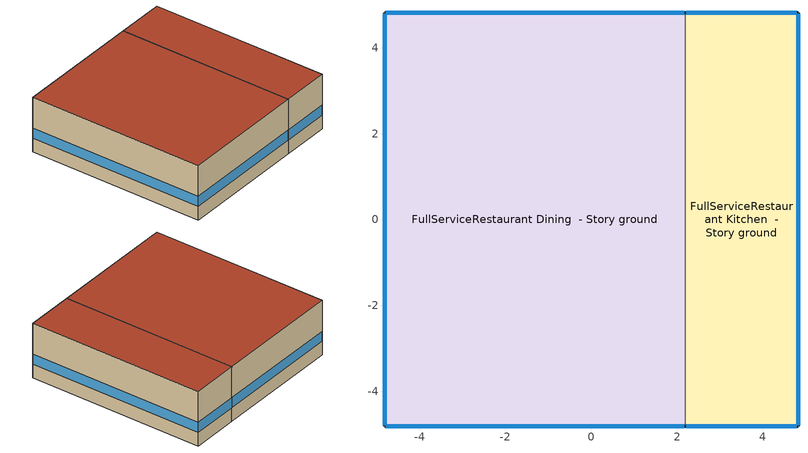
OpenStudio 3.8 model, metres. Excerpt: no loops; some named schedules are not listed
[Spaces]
FullServiceRestaurant Dining  - Story ground
 floor ground (Foundation F 1.26W/m*K Perim 23.66m Area 67.56m2): -4.82,-4.82 -4.82,4.82 2.19,4.82 2.19,-4.82 z0
 wall outside (FullServiceRestaurant Dining  - Story ground Wall 3 c tbd): -4.82,4.82 -4.82,-4.82 z0:3.05
 wall outside (FullServiceRestaurant Dining  - Story ground Wall 2 c tbd): 2.19,4.82 -4.82,4.82 z0:3.05
 wall outside (FullServiceRestaurant Dining  - Story ground Wall 1 c tbd): -4.82,-4.82 2.19,-4.82 z0:3.05
 wall to FullServiceRestaurant Kitchen  - Story ground: 2.19,-4.82 2.19,4.82 z0:3.05
 window (Window U-0.91 SHGC 0.68): -4.79,-4.82 2.16,-4.82 / 2.16,4.82 -4.79,4.82 / -4.82,4.79 -4.82,-4.79 z0.76:1.31
 roof outside (FullServiceRestaurant Dining  - Story ground RoofCeiling 1 c tbd): 2.19,-4.82 2.19,4.82 -4.82,4.82 -4.82,-4.82 z3.05
FullServiceRestaurant Kitchen  - Story ground
 floor ground (Foundation F 1.26W/m*K Perim 14.9m Area 25.34m2): 2.19,-4.82 2.19,4.82 4.82,4.82 4.82,-4.82 z0
 wall outside (FullServiceRestaurant Kitchen  - Story ground Wall 1 c tbd): 4.82,4.82 2.19,4.82 z0:3.05
 wall outside (FullServiceRestaurant Kitchen  - Story ground Wall 4 c tbd): 4.82,-4.82 4.82,4.82 z0:3.05
 wall outside (FullServiceRestaurant Kitchen  - Story ground Wall 3 c tbd): 2.19,-4.82 4.82,-4.82 z0:3.05
 window (Window U-0.91 SHGC 0.68): 4.79,4.82 2.22,4.82 / 2.22,-4.82 4.79,-4.82 z0.76:1.32; 4.82,-4.79 4.82,4.79 z0.76:1.31
 roof outside (FullServiceRestaurant Kitchen  - Story ground RoofCeiling 1 c tbd): 4.82,-4.82 4.82,4.82 2.19,4.82 2.19,-4.82 z3.05
[Building]
ComStock DOE Ref Pre-1980|FullServiceRestaurant: North Axis {deg}=225; Default Construction Set=ComStock DOE Ref Pre-1980 - FullSrvRest - ASHRAE 169-2013-4A; Default Schedule Set=Building Default Schedule Set; Standards Building Type=FullServiceRestaurant
[Site]
Col James Jabara_KS_USA: Latitude {deg}=37.75; Longitude {deg}=-97.22; Time Zone {hr}=-6; Elevation {m}=433; Terrain=City
[Site:WaterMainsTemperature]
Calculation Method=Correlation; Annual Average Outdoor Air Temperature {C}=13.4458; Maximum Difference In Monthly Average Outdoor Air Temperatures {deltaC}=26.53
[SizingPeriod:DesignDay] Barometric Pressure {Pa}=96230; Rain Indicator=No; Snow Indicator=No; Day of Month=21; Daylight Saving Time Indicator=No; Humidity Condition Type=Wetbulb; Dry-Bulb Temperature Range Modifier Type=DefaultMultipliers
Name | Maximum Dry-Bulb Temperature {C} | Daily Dry-Bulb Temperature Range {deltaC} | Wind Speed {m/s} | Wind Direction {deg} | Month | Day Type | Wetbulb or DewPoint at Maximum Dry-Bulb {C} | Solar Model Indicator | ASHRAE Clear Sky Optical Depth for Beam Irradiance | ASHRAE Clear Sky Optical Depth for Diffuse Irradiance | Sky Clearness
Col James Jabara Ann Clg .4% Condns DB=>MWB 1 | 37.5 | 11.6 | 6.3 | 180 | 7 | SummerDesignDay | 23.4 | ASHRAETau | 0.379 | 2.324
Col James Jabara Ann Clg .4% Condns WB=>MDB 1 | 32.9 | 11.6 | 6.3 | 180 | 7 | SummerDesignDay | 25.2 | ASHRAETau | 0.379 | 2.324
Col James Jabara Ann Htg 99.6% Condns DB 1 | -13.8 | 0 | 4.5 | 350 | 1 | WinterDesignDay | -13.8 | ASHRAEClearSky |  |  | 0
Col James Jabara August .4% Condns DB=>MCWB 1 | 39.1 | 11.9 | 6.3 | 180 | 8 | SummerDesignDay | 23 | ASHRAETau | 0.376 | 2.347
[ClimateZones]
Climate Zone Institution Name 1=ASHRAE; Climate Zone Document Name 1=ANSI/ASHRAE Standard 169; Climate Zone Document Year 1=2006; Climate Zone Value 1=ASHRAE 169-2013-4A
[Site:GroundTemperature:FCfactorMethod]
January Ground Temperature {C}=13.28; February Ground Temperature {C}=3.89; March Ground Temperature {C}=2.08; April Ground Temperature {C}=-0.01; May Ground Temperature {C}=1.22; June Ground Temperature {C}=8.67; July Ground Temperature {C}=10.05; August Ground Temperature {C}=23.04; September Ground Temperature {C}=26.27; October Ground Temperature {C}=26.52; November Ground Temperature {C}=25.14; December Ground Temperature {C}=21.2
[Construction:FfactorGroundFloor] F-Factor {W/m-K}=1.26344
Name | Area {m2} | PerimeterExposed {m}
Foundation F 1.26W/m*K Perim 14.9m Area 25.34m2 | 25.3439 | 14.8975
Foundation F 1.26W/m*K Perim 23.66m Area 67.56m2 | 67.5591 | 23.657
[DefaultConstructionSet]
ComStock DOE Ref Pre-1980 - FullSrvRest - ASHRAE 169-2013-4A: Default Exterior Surface Constructions=Default Surface Constructions 1; Default Interior Surface Constructions=Default Surface Constructions 2; Default Ground Contact Surface Constructions=Default Surface Constructions 3; Default Exterior SubSurface Constructions=Default Sub Surface Constructions 1; Default Interior SubSurface Constructions=Default Sub Surface Constructions 2; Interior Partition Construction=Typical Interior Partition
[DefaultSurfaceConstructions]
Name | Floor Construction | Wall Construction | Roof Ceiling Construction
Default Surface Constructions 1 | Typical Insulated Exterior Mass Floor | Typical Insulated Steel Framed Exterior Wall R-5.62 | Typical IEAD Roof R-11.63
Default Surface Constructions 2 | Typical Interior Floor | Typical Interior Wall | Typical Interior Ceiling
Default Surface Constructions 3 | Typical Insulated Carpeted 6in Slab Floor | Typical Insulated Basement Mass Wall
[Construction]
Typical Insulated Exterior Mass Floor: 4 in. Normalweight Concrete Floor, Typical Carpet Pad
Typical Insulated Steel Framed Exterior Wall R-5.62: 25mm Stucco, 5/8 in. Gypsum Board, Typical Insulation R-3.44, 5/8 in. Gypsum Board
Typical IEAD Roof R-11.63: Roof Membrane, Typical Insulation R-10.51, Metal Roof Surface
Typical Interior Floor: 100mm Normalweight concrete floor, CP02 CARPET PAD
Typical Interior Wall: G01 13mm gypsum board, G01 13mm gypsum board
Typical Interior Ceiling: CP02 CARPET PAD, 100mm Normalweight concrete floor
Typical Insulated Carpeted 6in Slab Floor: 6 in. Normalweight Concrete Floor, Typical Carpet Pad
Typical Insulated Basement Mass Wall: 8 in. Concrete Block Basement Wall
U 1.22 SHGC 0.54 Simple Glazing: U 1.22 SHGC 0.54 Simple Glazing
Typical Insulated Metal Door: F08 Metal surface, Typical Insulation
U 0.88 SHGC 0.16 Sgl Ref-A-L Clr 6mm: REF A CLEAR LO 6MM
Typical Overhead Door: Typical Insulation
Typical Interior Window: Clear 3mm
Typical Interior Door; Typical Interior Partition: G05 25mm wood
InteriorFurnishings: Std Wood 6inch
Window U-0.91 SHGC 0.68: Simple Glazing Single - No LowE - Clear - Wood
FullServiceRestaurant Dining  - Story ground RoofCeiling 1 c tbd: Roof Membrane, FullServiceRestaurant Dining  - Story ground RoofCeiling 1 m tbd, Metal Roof Surface
FullServiceRestaurant Dining  - Story ground Wall 1 c tbd: 25mm Stucco, 5/8 in. Gypsum Board, FullServiceRestaurant Dining  - Story ground Wall 1 m tbd, 5/8 in. Gypsum Board
FullServiceRestaurant Dining  - Story ground Wall 2 c tbd: 25mm Stucco, 5/8 in. Gypsum Board, FullServiceRestaurant Dining  - Story ground Wall 2 m tbd, 5/8 in. Gypsum Board
FullServiceRestaurant Dining  - Story ground Wall 3 c tbd: 25mm Stucco, 5/8 in. Gypsum Board, FullServiceRestaurant Dining  - Story ground Wall 3 m tbd, 5/8 in. Gypsum Board
FullServiceRestaurant Kitchen  - Story ground RoofCeiling 1 c tbd: Roof Membrane, FullServiceRestaurant Kitchen  - Story ground RoofCeiling 1 m tbd, Metal Roof Surface
FullServiceRestaurant Kitchen  - Story ground Wall 1 c tbd: 25mm Stucco, 5/8 in. Gypsum Board, FullServiceRestaurant Kitchen  - Story ground Wall 1 m tbd, 5/8 in. Gypsum Board
FullServiceRestaurant Kitchen  - Story ground Wall 3 c tbd: 25mm Stucco, 5/8 in. Gypsum Board, FullServiceRestaurant Kitchen  - Story ground Wall 3 m tbd, 5/8 in. Gypsum Board
FullServiceRestaurant Kitchen  - Story ground Wall 4 c tbd: 25mm Stucco, 5/8 in. Gypsum Board, FullServiceRestaurant Kitchen  - Story ground Wall 4 m tbd, 5/8 in. Gypsum Board
[Material:NoMass] Roughness=Smooth; Thermal Absorptance=0.9; Solar Absorptance=0.7
Name | Thermal Resistance {m2-K/W} | Visible Absorptance
Typical Insulation R-3.44 | 0.605662 | 0.7
Typical Carpet Pad; CP02 CARPET PAD | 0.21648 | 0.8
Typical Insulation R-10.51 | 1.85103 | 0.7
Typical Insulation | 0.0282222 | 0.7
FullServiceRestaurant Dining  - Story ground RoofCeiling 1 m tbd | 1.48774 | 0.7
FullServiceRestaurant Dining  - Story ground Wall 1 m tbd; FullServiceRestaurant Dining  - Story ground Wall 2 m tbd | 0.468726 | 0.7
FullServiceRestaurant Dining  - Story ground Wall 3 m tbd; FullServiceRestaurant Kitchen  - Story ground Wall 4 m tbd | 0.470476 | 0.7
FullServiceRestaurant Kitchen  - Story ground RoofCeiling 1 m tbd | 1.31288 | 0.7
FullServiceRestaurant Kitchen  - Story ground Wall 1 m tbd; FullServiceRestaurant Kitchen  - Story ground Wall 3 m tbd | 0.458152 | 0.7
[Material] Thermal Absorptance=0.9
Name | Roughness | Thickness {m} | Conductivity {W/m-K} | Density {kg/m3} | Specific Heat {J/kg-K} | Solar Absorptance | Visible Absorptance
4 in. Normalweight Concrete Floor | MediumRough | 0.1016 | 2.31 | 2322 | 832 | 0.7 | 0.7
25mm Stucco | Smooth | 0.0254 | 0.72 | 1856 | 840 | 0.7 | 0.7
5/8 in. Gypsum Board | MediumSmooth | 0.0159 | 0.16 | 800 | 1090 | 0.7 | 0.7
Roof Membrane | VeryRough | 0.0095 | 0.16 | 1121.29 | 1460 | 0.7 | 0.7
Metal Roof Surface; F08 Metal surface | Smooth | 0.0008 | 45.28 | 7824 | 500 | 0.7 | 0.7
100mm Normalweight concrete floor | MediumRough | 0.1016 | 2.31045 | 2322 | 832.557 | 0.7 | 0.7
G01 13mm gypsum board | Smooth | 0.0127 | 0.160031 | 800.001 | 1090.73 | 0.7 | 0.5
6 in. Normalweight Concrete Floor | MediumRough | 0.1524 | 2.31 | 2322 | 832 | 0.7 | 0.7
8 in. Concrete Block Basement Wall | MediumRough | 0.2032 | 1.326 | 1842 | 912 | 0.7 | 0.7
G05 25mm wood | MediumSmooth | 0.0254 | 0.15 | 608 | 1630 | 0.5 | 0.5
Std Wood 6inch | MediumSmooth | 0.15 | 0.12 | 540 | 1210 | 0.7 | 0.7
[DefaultSubSurfaceConstructions]
Name | Fixed Window Construction | Operable Window Construction | Door Construction | Glass Door Construction | Overhead Door Construction | Tubular Daylight Dome Construction | Tubular Daylight Diffuser Construction
Default Sub Surface Constructions 1 | U 1.22 SHGC 0.54 Simple Glazing | U 1.22 SHGC 0.54 Simple Glazing | Typical Insulated Metal Door | U 0.88 SHGC 0.16 Sgl Ref-A-L Clr 6mm | Typical Overhead Door | Typical Interior Window | Typical Interior Window
Default Sub Surface Constructions 2 | Typical Interior Window | Typical Interior Window | Typical Interior Door
[WindowMaterial:SimpleGlazingSystem]
Name | U-Factor {W/m2-K} | Solar Heat Gain Coefficient | Visible Transmittance
U 1.22 SHGC 0.54 Simple Glazing | 6.92748 | 0.54 | 0.81
Simple Glazing Single - No LowE - Clear - Wood | 5.16722 | 0.683 | 0.723
[WindowMaterial:Glazing] Optical Data Type=SpectralAverage; Infrared Transmittance at Normal Incidence=0; Front Side Infrared Hemispherical Emissivity=0.84; Conductivity {W/m-K}=0.9; Dirt Correction Factor for Solar and Visible Transmittance=1; Solar Diffusing=No
Name | Thickness {m} | Solar Transmittance at Normal Incidence | Front Side Solar Reflectance at Normal Incidence | Back Side Solar Reflectance at Normal Incidence | Visible Transmittance at Normal Incidence | Front Side Visible Reflectance at Normal Incidence | Back Side Visible Reflectance at Normal Incidence | Back Side Infrared Hemispherical Emissivity
REF A CLEAR LO 6MM | 0.006 | 0.066 | 0.341 | 0.493 | 0.08 | 0.41 | 0.37 | 0.4
Clear 3mm | 0.003 | 0.837 | 0.075 | 0.075 | 0.898 | 0.081 | 0.081 | 0.84
[SpaceType] Standards Building Type=FullServiceRestaurant
Name | Default Schedule Set | Design Specification Outdoor Air Object | Standards Space Type
FullServiceRestaurant Kitchen - ComStock DOE Ref Pre-1980 | FullServiceRestaurant Kitchen Schedule Set | FullServiceRestaurant Kitchen Ventilation | Kitchen
FullServiceRestaurant Dining - ComStock DOE Ref Pre-1980 | FullServiceRestaurant Dining Schedule Set | FullServiceRestaurant Dining Ventilation | Dining
[BuildingStory]
Story ground: Nominal Z Coordinate {m}=0; Nominal Floor to Floor Height {m}=3.048
[Space] Building Story=Story ground
Name | Space Type | Thermal Zone
FullServiceRestaurant Dining  - Story ground | FullServiceRestaurant Dining - ComStock DOE Ref Pre-1980 | Zone FullServiceRestaurant Dining  - Story ground
FullServiceRestaurant Kitchen  - Story ground | FullServiceRestaurant Kitchen - ComStock DOE Ref Pre-1980 | Zone FullServiceRestaurant Kitchen  - Story ground
[ThermalZone] Multiplier=1; Use Ideal Air Loads=No
Name | Thermostat
Zone FullServiceRestaurant Dining  - Story ground | FullServiceRestaurant Dining - ComStock DOE Ref Pre-1980 Thermostat
Zone FullServiceRestaurant Kitchen  - Story ground | FullServiceRestaurant Kitchen - ComStock DOE Ref Pre-1980 Thermostat
[People:Definition] Number of People Calculation Method=People/Area; Fraction Radiant=0.3
Name | People per Space Floor Area {person/m2}
FullServiceRestaurant Dining People Definition | 0.721182
FullServiceRestaurant Kitchen People Definition | 0.0538196
[People] Work Efficiency Schedule=Work Efficiency Schedule; Clothing Insulation Schedule=Clothing Schedule; Air Velocity Schedule=Air Velocity Schedule; Multiplier=1
Name | People Definition | Space or SpaceType
FullServiceRestaurant Dining People | FullServiceRestaurant Dining People Definition | FullServiceRestaurant Dining - ComStock DOE Ref Pre-1980
FullServiceRestaurant Kitchen People | FullServiceRestaurant Kitchen People Definition | FullServiceRestaurant Kitchen - ComStock DOE Ref Pre-1980
[Lights:Definition] Design Level Calculation Method=Watts/Area; Fraction Visible=0.2; Return Air Fraction=0
Name | Watts per Space Floor Area {W/m2} | Fraction Radiant
FullServiceRestaurant Dining - ComStock DOE Ref Pre-1980 General Lights Definition | 1.72172 | 0.365
FullServiceRestaurant Dining - ComStock DOE Ref Pre-1980 Task Lights Definition | 0.492039 | 0.165
FullServiceRestaurant Dining - ComStock DOE Ref Pre-1980 Wall Wash Lights Definition | 1.12156 | 0.165
FullServiceRestaurant Kitchen - ComStock DOE Ref Pre-1980 General Lights Definition | 6.49916 | 0.365
FullServiceRestaurant Kitchen - ComStock DOE Ref Pre-1980 Task Lights Definition | 1.63527 | 0.165
[ElectricEquipment:Definition] Design Level Calculation Method=Watts/Area; Fraction Latent=0.25; Fraction Radiant=0.3
Name | Watts per Space Floor Area {W/m2} | Fraction Lost
FullServiceRestaurant Dining Elec Equip Definition | 27.0174 | 0
misc_electric_kitchen_equipment_definition | 16.8778 | 0.2
[ElectricEquipment] Schedule=FoodService_Restaurant BLDG_EQUIP_EndUseData BPR Adjusted
Name | Electric Equipment Definition | Space or SpaceType
FullServiceRestaurant Dining Elec Equip | FullServiceRestaurant Dining Elec Equip Definition | FullServiceRestaurant Dining - ComStock DOE Ref Pre-1980
misc_electric_kitchen_equipment | misc_electric_kitchen_equipment_definition | FullServiceRestaurant Kitchen - ComStock DOE Ref Pre-1980
[DesignSpecification:OutdoorAir] Outdoor Air Method=Sum
Name | Outdoor Air Flow per Person {m3/s-person} | Outdoor Air Flow per Floor Area {m3/s-m2}
FullServiceRestaurant Dining Ventilation | 0.00943895
FullServiceRestaurant Kitchen Ventilation |  | 0.0023876
[DefaultScheduleSet]
Name | Number of People Schedule | People Activity Level Schedule | Lighting Schedule | Electric Equipment Schedule | Infiltration Schedule | Gas Equipment Schedule | Hours of Operation Schedule
FullServiceRestaurant Dining Schedule Set | FullServiceRestaurant Bldg Occ | FullServiceRestaurant Activity | FoodService_Restaurant BLDG_LIGHT_EndUseData | FoodService_Restaurant BLDG_EQUIP_EndUseData | FullServiceRestaurant Infil Half On
FullServiceRestaurant Kitchen Schedule Set | FullServiceRestaurant Bldg Occ | FullServiceRestaurant Activity | FoodService_Restaurant BLDG_LIGHT_EndUseData | FoodService_Restaurant BLDG_EQUIP_EndUseData | FullServiceRestaurant Infil Half On | FullServiceRestaurant Gas Equip
Building Default Schedule Set |  |  |  |  |  |  | Building Hours of Operation NonResidential
[Exterior:Lights:Definition]
Name | Design Level {W}
Parking Areas and Drives Def (W/ft^2) | 0.0497494
Building Facades Def (W/ft^2) | 0.25
Main Entries Def (W/ft) | 30
Other Doors Def (W/ft) | 25
[Exterior:Lights] Schedule=Always On Discrete; Control Option=AstronomicalClock
Name | Exterior Lights Definition | Multiplier
Parking Areas and Drives | Parking Areas and Drives Def (W/ft^2) | 4050
Building Facades | Building Facades Def (W/ft^2) | 1264.91
Main Entries | Main Entries Def (W/ft) | 8
Other Doors | Other Doors Def (W/ft) | 1.2
[ZoneMixing]
Zone Mixing 1: Zone or Space=Zone FullServiceRestaurant Kitchen  - Story ground; Schedule=RestaurantSitDown Kitchen_Exhaust_SCH; Design Flow Rate Calculation Method=Flow/Zone; Design Flow Rate {m3/s}=0.0841489; Source Zone or Space=Zone FullServiceRestaurant Dining  - Story ground
[ThermostatSetpoint:DualSetpoint]
Name | Heating Setpoint Temperature Schedule | Cooling Setpoint Temperature Schedule
FullServiceRestaurant Dining - ComStock DOE Ref Pre-1980 Thermostat | FullServiceRestaurant HtgSetp | FullServiceRestaurant ClgSetp
FullServiceRestaurant Kitchen - ComStock DOE Ref Pre-1980 Thermostat | FullServiceRestaurant HtgSetp Kitchen | FullServiceRestaurant ClgSetp Kitchen
[InternalMass:Definition]
Internal Mass Definition 1: Construction=InteriorFurnishings; Design Level Calculation Method=SurfaceArea/Area; Surface Area per Space Floor Area=2
[InternalMass] Internal Mass Definition=Internal Mass Definition 1; Multiplier=1
Name | Space or SpaceType
FullServiceRestaurant Kitchen  - Story ground Mass | FullServiceRestaurant Kitchen  - Story ground
FullServiceRestaurant Dining  - Story ground Mass | FullServiceRestaurant Dining  - Story ground
[Lights] Schedule=FoodService_Restaurant BLDG_LIGHT_EndUseData BPR Adjusted; Fraction Replaceable=1
Name | Lights Definition | Space or SpaceType
FullServiceRestaurant Dining - ComStock DOE Ref Pre-1980 General Lighting | FullServiceRestaurant Dining - ComStock DOE Ref Pre-1980 General Lights Definition | FullServiceRestaurant Dining - ComStock DOE Ref Pre-1980
FullServiceRestaurant Dining - ComStock DOE Ref Pre-1980 Task Lighting | FullServiceRestaurant Dining - ComStock DOE Ref Pre-1980 Task Lights Definition | FullServiceRestaurant Dining - ComStock DOE Ref Pre-1980
FullServiceRestaurant Dining - ComStock DOE Ref Pre-1980 Wall Wash Lighting | FullServiceRestaurant Dining - ComStock DOE Ref Pre-1980 Wall Wash Lights Definition | FullServiceRestaurant Dining - ComStock DOE Ref Pre-1980
FullServiceRestaurant Kitchen - ComStock DOE Ref Pre-1980 General Lighting | FullServiceRestaurant Kitchen - ComStock DOE Ref Pre-1980 General Lights Definition | FullServiceRestaurant Kitchen - ComStock DOE Ref Pre-1980
FullServiceRestaurant Kitchen - ComStock DOE Ref Pre-1980 Task Lighting | FullServiceRestaurant Kitchen - ComStock DOE Ref Pre-1980 Task Lights Definition | FullServiceRestaurant Kitchen - ComStock DOE Ref Pre-1980
[SpaceInfiltration:DesignFlowRate] Design Flow Rate Calculation Method=Flow/ExteriorArea; Flow per Exterior Surface Area {m3/s-m2}=0.00144649; Velocity Term Coefficient=0
Name | Space or SpaceType | Schedule | Constant Term Coefficient | Temperature Term Coefficient | Velocity Squared Term Coefficient
FullServiceRestaurant Kitchen  - Story ground HVAC On Infiltration | FullServiceRestaurant Kitchen  - Story ground | Infiltration HVAC On Schedule | 0.0051 | 0.0059 | 0.0368
FullServiceRestaurant Kitchen  - Story ground HVAC Off Infiltration | FullServiceRestaurant Kitchen  - Story ground | Infiltration HVAC Off Schedule | 0 | 0.01 | 0.0441
FullServiceRestaurant Dining  - Story ground HVAC On Infiltration | FullServiceRestaurant Dining  - Story ground | Infiltration HVAC On Schedule | 0.0051 | 0.0059 | 0.0368
FullServiceRestaurant Dining  - Story ground HVAC Off Infiltration | FullServiceRestaurant Dining  - Story ground | Infiltration HVAC Off Schedule | 0 | 0.01 | 0.0441
[GasEquipment:Definition] Design Level Calculation Method=EquipmentLevel; Fraction Latent=0.1
Name | Design Level {W} | Fraction Radiant | Fraction Lost
gas_broiler_equipment_definition_bldg_quantity=0.5 | 14068 | 0.12 | 0.68
gas_griddle_equipment_definition_bldg_quantity=0.5 | 13188.5 | 0.18 | 0.62
gas_fryer_equipment_definition_bldg_quantity=1.0 | 23447 | 0.2 | 0.57
gas_oven_equipment_definition_bldg_quantity=0.5 | 6448 | 0.08 | 0.72
gas_range_equipment_definition_bldg_quantity=0.5 | 21248.5 | 0.11 | 0.69
[GasEquipment] Space or SpaceType=FullServiceRestaurant Kitchen - ComStock DOE Ref Pre-1980; Schedule=FullServiceRestaurant Gas Equip; Multiplier=1
Name | Gas Equipment Definition
gas_broiler_equipment_bldg_quantity=0.5 | gas_broiler_equipment_definition_bldg_quantity=0.5
gas_griddle_equipment_bldg_quantity=0.5 | gas_griddle_equipment_definition_bldg_quantity=0.5
gas_fryer_equipment_bldg_quantity=1.0 | gas_fryer_equipment_definition_bldg_quantity=1.0
gas_oven_equipment_bldg_quantity=0.5 | gas_oven_equipment_definition_bldg_quantity=0.5
gas_range_equipment_bldg_quantity=0.5 | gas_range_equipment_definition_bldg_quantity=0.5
[Schedule:Ruleset]
Name | Default Day Schedule | Summer Design Day Schedule | Winter Design Day Schedule
Clothing Schedule | Clothing Schedule Default Winter Clothes
Air Velocity Schedule | Air Velocity Schedule Default
Work Efficiency Schedule | Work Efficiency Schedule Default
FullServiceRestaurant Bldg Occ | FullServiceRestaurant Bldg Occ Default | FullServiceRestaurant Bldg Occ Summer Design Day | FullServiceRestaurant Bldg Occ Winter Design Day
FullServiceRestaurant Activity | FullServiceRestaurant Activity Default | FullServiceRestaurant Activity Summer Design Day | FullServiceRestaurant Activity Winter Design Day
FoodService_Restaurant BLDG_LIGHT_EndUseData | FoodService_Restaurant BLDG_LIGHT_EndUseData Default | FoodService_Restaurant BLDG_LIGHT_EndUseData Summer Design Day | FoodService_Restaurant BLDG_LIGHT_EndUseData Winter Design Day
FoodService_Restaurant BLDG_EQUIP_EndUseData | FoodService_Restaurant BLDG_EQUIP_EndUseData Default | FoodService_Restaurant BLDG_EQUIP_EndUseData Summer Design Day | FoodService_Restaurant BLDG_EQUIP_EndUseData Winter Design Day
FullServiceRestaurant Infil Half On | FullServiceRestaurant Infil Half On Default | FullServiceRestaurant Infil Half On Summer Design Day | FullServiceRestaurant Infil Half On Winter Design Day
FullServiceRestaurant Gas Equip | FullServiceRestaurant Gas Equip Default | FullServiceRestaurant Gas Equip Summer Design Day | FullServiceRestaurant Gas Equip Winter Design Day
RestaurantSitDown Kitchen_Exhaust_SCH | RestaurantSitDown Kitchen_Exhaust_SCH Default | RestaurantSitDown Kitchen_Exhaust_SCH Summer Design Day | RestaurantSitDown Kitchen_Exhaust_SCH Winter Design Day
FullServiceRestaurant HtgSetp | FullServiceRestaurant HtgSetp Default | Schedule Day 49 | Schedule Day 50
FullServiceRestaurant ClgSetp | FullServiceRestaurant ClgSetp Default | Schedule Day 45 | Schedule Day 46
FullServiceRestaurant HtgSetp Kitchen | FullServiceRestaurant HtgSetp Kitchen Default | Schedule Day 47 | Schedule Day 48
FullServiceRestaurant ClgSetp Kitchen | FullServiceRestaurant ClgSetp Kitchen Default | Schedule Day 43 | Schedule Day 44
Building Hours of Operation NonResidential | Building Hours of Operation NonResidential Default | Building Hours of Operation NonResidential Summer Design Day | Building Hours of Operation NonResidential Winter Design Day
FoodService_Restaurant BLDG_LIGHT_EndUseData BPR Adjusted | FoodService_Restaurant BLDG_LIGHT_EndUseData Default 3 | FoodService_Restaurant BLDG_LIGHT_EndUseData Summer Design Day 1 | FoodService_Restaurant BLDG_LIGHT_EndUseData Winter Design Day 1
FoodService_Restaurant BLDG_EQUIP_EndUseData BPR Adjusted | FoodService_Restaurant BLDG_EQUIP_EndUseData Default 1 | FoodService_Restaurant BLDG_EQUIP_EndUseData Summer Design Day 1 | FoodService_Restaurant BLDG_EQUIP_EndUseData Winter Design Day 1
Infiltration HVAC On Schedule | Zone FullServiceRestaurant Dining  - Story ground PSZ-AC Occ Sch Default 2 | Zone FullServiceRestaurant Dining  - Story ground PSZ-AC Occ Sch Summer Design Day 2 | Zone FullServiceRestaurant Dining  - Story ground PSZ-AC Occ Sch Winter Design Day 2
Infiltration HVAC Off Schedule | Infiltration HVAC Off Schedule Default Day Schedule | Infiltration HVAC Off Schedule Summer Design Day Schedule 1 | Infiltration HVAC Off Schedule Winter Design Day Schedule 1
[Schedule:Day]
Clothing Schedule Default Winter Clothes; Building Hours of Operation NonResidential Winter Design Day; Building Hours of Operation NonResidential Summer Design Day; Zone FullServiceRestaurant Dining  - Story ground PSZ-AC Occ Sch Summer Design Day 2; Zone FullServiceRestaurant Dining  - Story ground PSZ-AC Occ Sch Winter Design Day 2: 24, 0, 1
Air Velocity Schedule Default: 24, 0, 0.2
Work Efficiency Schedule Default; Infiltration HVAC Off Schedule Summer Design Day Schedule 1; Infiltration HVAC Off Schedule Winter Design Day Schedule 1: 24, 0, 0
FullServiceRestaurant Bldg Occ Default: No, 5, 15, 0, 5, 30, 0.0125, 5, 45, 0.025, 6, 0, 0.0375, 6, 15, 0.05, 6, 30, 0.0625, 6, 45, 0.075, 7, 0, 0.0875, 7, 15, 0.1, 7, 30, 0.175, 7, 45, 0.25, 8, 0, 0.325, 8, 15, 0.4, 10, 15, 0.4, 10, 30, 0.333333, 10, 45, 0.266667, 11, 0, 0.2, 11, 15, 0.65, 11, 30, 0.8, 11, 45, 0.775, 12, 0, 0.75, 12, 15, 0.725, 12, 30, 0.7, 12, 45, 0.625, 13, 0, 0.55, 13, 15, 0.475, 13, 30, 0.4, 13, 45, 0.35, 14, 0, 0.3, 14, 15, 0.25, 14, 30, 0.2, 14, 45, 0.2125, 15, 0, 0.225, 15, 15, 0.2375, 15, 30, 0.25, 15, 45, 0.3125, 16, 0, 0.375, 16, 15, 0.4375, 16, 30, 0.5, 16, 45, 0.575, 17, 0, 0.65, 17, 15, 0.725, 17, 30, 0.8, 18, 0, 0.8, 18, 15, 0.725, 18, 30, 0.65, 18, 45, 0.575, 19, 0, 0.5, 19, 15, 0.4625, 19, 30, 0.425, 19, 45, 0.3875, 20, 0, 0.35, 20, 15, 0.3125, 20, 30, 0.275, 20, 45, 0.2375, 21, 0, 0.2, 21, 15, 0.1625, 21, 30, 0.125, 21, 45, 0.0875, 22, 0, 0.05, 22, 15, 0.0375, 22, 30, 0.025, 22, 45, 0.0125, 23, 0, 0, 24, 0, 0
FullServiceRestaurant Bldg Occ Sat Day: No, 0, 15, 0.025, 0, 30, 0.0125, 0, 45, 0, 3, 0, 0, 3, 15, 0.0125, 3, 30, 0.025, 3, 45, 0.0375, 4, 0, 0.05, 4, 15, 0.1625, 4, 30, 0.275, 4, 45, 0.3875, 5, 0, 0.5, 6, 0, 0.5, 6, 15, 0.475, 6, 30, 0.45, 6, 45, 0.425, 7, 0, 0.4, 7, 15, 0.35, 7, 30, 0.3, 7, 45, 0.25, 8, 0, 0.2, 8, 15, 0.235714, 8, 30, 0.271429, 8, 45, 0.307143, 9, 0, 0.342857, 9, 15, 0.378571, 9, 30, 0.414286, 9, 45, 0.45, 10, 0, 0.4625, 10, 15, 0.475, 10, 30, 0.4875, 10, 45, 0.5, 11, 45, 0.5, 12, 0, 0.4625, 12, 15, 0.425, 12, 30, 0.3875, 12, 45, 0.35, 13, 0, 0.3375, 13, 15, 0.325, 13, 30, 0.3125, 13, 45, 0.3, 15, 45, 0.3, 16, 0, 0.4, 16, 15, 0.5, 16, 30, 0.6, 16, 45, 0.7, 17, 0, 0.75, 17, 15, 0.8, 17, 30, 0.85, 17, 45, 0.9, 18, 0, 0.875, 18, 15, 0.85, 18, 30, 0.825, 18, 45, 0.8, 19, 0, 0.775, 19, 15, 0.75, 19, 30, 0.725, 19, 45, 0.7, 20, 0, 0.6875, 20, 15, 0.675, 20, 30, 0.6625, 20, 45, 0.65, 21, 0, 0.625, 21, 15, 0.6, 21, 30, 0.575, 21, 45, 0.55, 22, 0, 0.5, 22, 15, 0.45, 22, 30, 0.4, 22, 45, 0.35, 23, 0, 0.275, 23, 15, 0.2, 23, 30, 0.125, 23, 45, 0.05, 24, 0, 0.0375
FullServiceRestaurant Bldg Occ Summer Design Day; FoodService_Restaurant BLDG_LIGHT_EndUseData Summer Design Day; FoodService_Restaurant BLDG_EQUIP_EndUseData Summer Design Day; FoodService_Restaurant BLDG_LIGHT_EndUseData Summer Design Day 1; FoodService_Restaurant BLDG_EQUIP_EndUseData Summer Design Day 1: No, 24, 0, 1
FullServiceRestaurant Bldg Occ Sun Day: No, 0, 15, 0.025, 0, 30, 0.0125, 0, 45, 0, 3, 0, 0, 3, 15, 0.0125, 3, 30, 0.025, 3, 45, 0.0375, 4, 0, 0.05, 4, 15, 0.1625, 4, 30, 0.275, 4, 45, 0.3875, 5, 0, 0.5, 5, 30, 0.5, 5, 45, 0.4625, 6, 0, 0.425, 6, 15, 0.3875, 6, 30, 0.35, 6, 45, 0.3125, 7, 0, 0.275, 7, 15, 0.2375, 7, 30, 0.2, 8, 0, 0.2, 8, 15, 0.214286, 8, 30, 0.228571, 8, 45, 0.242857, 9, 0, 0.257143, 9, 15, 0.271429, 9, 30, 0.285714, 9, 45, 0.3, 10, 0, 0.35, 10, 15, 0.4, 10, 30, 0.45, 10, 45, 0.5, 11, 45, 0.5, 12, 0, 0.45, 12, 15, 0.4, 12, 30, 0.35, 12, 45, 0.3, 13, 0, 0.275, 13, 15, 0.25, 13, 30, 0.225, 13, 45, 0.2, 14, 0, 0.2125, 14, 15, 0.225, 14, 30, 0.2375, 14, 45, 0.25, 15, 0, 0.275, 15, 15, 0.3, 15, 30, 0.325, 15, 45, 0.35, 16, 0, 0.4, 16, 15, 0.45, 16, 30, 0.5, 16, 45, 0.55, 17, 0, 0.575, 17, 15, 0.6, 17, 30, 0.625, 17, 45, 0.65, 18, 0, 0.65625, 18, 15, 0.6625, 18, 30, 0.66875, 18, 45, 0.675, 19, 0, 0.68125, 19, 15, 0.6875, 19, 30, 0.69375, 19, 45, 0.7, 20, 0, 0.6125, 20, 15, 0.525, 20, 30, 0.4375, 20, 45, 0.35, 21, 0, 0.3125, 21, 15, 0.275, 21, 30, 0.2375, 21, 45, 0.2, 22, 45, 0.2, 23, 0, 0.1625, 23, 15, 0.125, 23, 30, 0.0875, 23, 45, 0.05, 24, 0, 0.0375
FullServiceRestaurant Bldg Occ Winter Design Day; FoodService_Restaurant BLDG_LIGHT_EndUseData Winter Design Day; FoodService_Restaurant BLDG_EQUIP_EndUseData Winter Design Day; FullServiceRestaurant Gas Equip Winter Design Day; FoodService_Restaurant BLDG_LIGHT_EndUseData Winter Design Day 1; FoodService_Restaurant BLDG_EQUIP_EndUseData Winter Design Day 1: No, 24, 0, 0
FullServiceRestaurant Activity Default: No, 21, 30, 120, 24, 0, 120
FullServiceRestaurant Activity Winter Design Day; FullServiceRestaurant Activity Summer Design Day: No, 24, 0, 120
FoodService_Restaurant BLDG_LIGHT_EndUseData Default: No, 0, 15, 0.274156, 0, 30, 0.273042, 0, 45, 0.271928, 1, 0, 0.270814, 1, 15, 0.269701, 1, 30, 0.268587, 1, 45, 0.267473, 2, 0, 0.266359, 2, 15, 0.265246, 2, 30, 0.264132, 2, 45, 0.263018, 3, 0, 0.261904, 3, 15, 0.260791, 3, 30, 0.259677, 3, 45, 0.258563, 4, 0, 0.257449, 4, 15, 0.256336, 4, 30, 0.258912, 4, 45, 0.261488, 5, 0, 0.264065, 5, 15, 0.266641, 5, 30, 0.268898, 5, 45, 0.271156, 6, 0, 0.273413, 6, 15, 0.27567, 6, 30, 0.28172, 6, 45, 0.287771, 7, 0, 0.293821, 7, 15, 0.299872, 7, 30, 0.327251, 7, 45, 0.354631, 8, 0, 0.382011, 8, 15, 0.409391, 8, 30, 0.441211, 8, 45, 0.473031, 9, 0, 0.504852, 9, 15, 0.536672, 9, 30, 0.564383, 9, 45, 0.592093, 10, 0, 0.619803, 10, 15, 0.647513, 10, 30, 0.671656, 10, 45, 0.695799, 11, 0, 0.719943, 11, 15, 0.752009, 11, 30, 0.753736, 11, 45, 0.754057, 12, 0, 0.754377, 12, 15, 0.754698, 12, 30, 0.755019, 12, 45, 0.755124, 13, 0, 0.755229, 13, 15, 0.755334, 13, 30, 0.755439, 13, 45, 0.75514, 14, 0, 0.754842, 14, 15, 0.754543, 14, 30, 0.754245, 14, 45, 0.754332, 15, 0, 0.754418, 15, 15, 0.754505, 15, 30, 0.754592, 15, 45, 0.754481, 16, 0, 0.75437, 16, 15, 0.754259, 16, 30, 0.754149, 16, 45, 0.757791, 17, 0, 0.761434, 17, 15, 0.765076, 17, 30, 0.768719, 17, 45, 0.768815, 18, 0, 0.768911, 18, 15, 0.769007, 18, 30, 0.756458, 18, 45, 0.749099, 19, 0, 0.741739, 19, 15, 0.726026, 19, 30, 0.710313, 19, 45, 0.6946, 20, 0, 0.678887, 20, 15, 0.647068, 20, 30, 0.61525, 20, 45, 0.583431, 21, 0, 0.551612, 21, 15, 0.517306, 21, 30, 0.483, 21, 45, 0.448694, 22, 0, 0.414388, 22, 15, 0.390493, 22, 30, 0.366598, 22, 45, 0.342703, 23, 0, 0.318808, 23, 15, 0.307923, 23, 30, 0.297039, 23, 45, 0.286154, 24, 0, 0.27527
FoodService_Restaurant BLDG_EQUIP_EndUseData Default: No, 0, 15, 0.0338292, 0, 30, 0.0360225, 0, 45, 0.0382157, 1, 0, 0.0404089, 1, 15, 0.0426022, 1, 30, 0.0447954, 1, 45, 0.0469886, 2, 0, 0.0491819, 2, 15, 0.0513751, 2, 30, 0.0535684, 2, 45, 0.0557616, 3, 0, 0.0579548, 3, 15, 0.0601481, 3, 30, 0.0623413, 3, 45, 0.0645345, 4, 0, 0.0667278, 4, 15, 0.068921, 4, 30, 0.0901505, 4, 45, 0.11138, 5, 0, 0.132609, 5, 15, 0.153839, 5, 30, 0.15955, 5, 45, 0.165261, 6, 0, 0.170972, 6, 15, 0.176683, 6, 30, 0.181556, 6, 45, 0.186428, 7, 0, 0.191301, 7, 15, 0.196174, 7, 30, 0.214018, 7, 45, 0.231862, 8, 0, 0.249706, 8, 15, 0.26755, 8, 30, 0.297036, 8, 45, 0.326521, 9, 0, 0.356007, 9, 15, 0.385492, 9, 30, 0.406222, 9, 45, 0.426951, 10, 0, 0.44768, 10, 15, 0.46841, 10, 30, 0.477252, 10, 45, 0.486093, 11, 0, 0.494935, 11, 15, 0.528632, 11, 30, 0.534863, 11, 45, 0.533293, 12, 0, 0.531723, 12, 15, 0.530153, 12, 30, 0.528583, 12, 45, 0.530897, 13, 0, 0.533211, 13, 15, 0.535525, 13, 30, 0.537839, 13, 45, 0.536925, 14, 0, 0.536011, 14, 15, 0.535097, 14, 30, 0.534183, 14, 45, 0.534993, 15, 0, 0.535802, 15, 15, 0.536612, 15, 30, 0.537422, 15, 45, 0.539933, 16, 0, 0.542444, 16, 15, 0.544955, 16, 30, 0.547466, 16, 45, 0.547077, 17, 0, 0.546687, 17, 15, 0.546298, 17, 30, 0.545909, 17, 45, 0.538813, 18, 0, 0.531717, 18, 15, 0.524621, 18, 30, 0.460248, 18, 45, 0.437512, 19, 0, 0.414776, 19, 15, 0.374302, 19, 30, 0.333829, 19, 45, 0.293355, 20, 0, 0.252882, 20, 15, 0.216473, 20, 30, 0.180064, 20, 45, 0.143655, 21, 0, 0.107246, 21, 15, 0.093217, 21, 30, 0.079188, 21, 45, 0.065159, 22, 0, 0.05113, 22, 15, 0.047371, 22, 30, 0.043612, 22, 45, 0.039853, 23, 0, 0.036094, 23, 15, 0.0349795, 23, 30, 0.033865, 23, 45, 0.0327505, 24, 0, 0.031636
FoodService_Restaurant BLDG_EQUIP_EndUseData Fri Day: No, 0, 15, 0.00235203, 0, 30, 0.00470406, 0, 45, 0.00705609, 1, 0, 0.00940812, 1, 15, 0.0117601, 1, 30, 0.0141122, 1, 45, 0.0164642, 2, 0, 0.0188162, 2, 15, 0.0211683, 2, 30, 0.0235203, 2, 45, 0.0258723, 3, 0, 0.0282244, 3, 15, 0.0305764, 3, 30, 0.0329284, 3, 45, 0.0352804, 4, 0, 0.0376325, 4, 15, 0.0399845, 4, 30, 0.0624216, 4, 45, 0.0848586, 5, 0, 0.107296, 5, 15, 0.129733, 5, 30, 0.135957, 5, 45, 0.142182, 6, 0, 0.148406, 6, 15, 0.154631, 6, 30, 0.159714, 6, 45, 0.164797, 7, 0, 0.16988, 7, 15, 0.174963, 7, 30, 0.19351, 7, 45, 0.212056, 8, 0, 0.230603, 8, 15, 0.249149, 8, 30, 0.284828, 8, 45, 0.320507, 9, 0, 0.356186, 9, 15, 0.391864, 9, 30, 0.416257, 9, 45, 0.44065, 10, 0, 0.465043, 10, 15, 0.489436, 10, 30, 0.50902, 10, 45, 0.528604, 11, 0, 0.548188, 11, 15, 0.611334, 11, 30, 0.611674, 11, 45, 0.605389, 12, 0, 0.599104, 12, 15, 0.592819, 12, 30, 0.586534, 12, 45, 0.581229, 13, 0, 0.575925, 13, 15, 0.570621, 13, 30, 0.565316, 13, 45, 0.563143, 14, 0, 0.56097, 14, 15, 0.558797, 14, 30, 0.556624, 14, 45, 0.55598, 15, 0, 0.555336, 15, 15, 0.554691, 15, 30, 0.554047, 15, 45, 0.560632, 16, 0, 0.567218, 16, 15, 0.573803, 16, 30, 0.580389, 16, 45, 0.579877, 17, 0, 0.579365, 17, 15, 0.578853, 17, 30, 0.578341, 17, 45, 0.571272, 18, 0, 0.564204, 18, 15, 0.557136, 18, 30, 0.500235, 18, 45, 0.480317, 19, 0, 0.460398, 19, 15, 0.437102, 19, 30, 0.413806, 19, 45, 0.39051, 20, 0, 0.367214, 20, 15, 0.327453, 20, 30, 0.287691, 20, 45, 0.24793, 21, 0, 0.208168, 21, 15, 0.161763, 21, 30, 0.115358, 21, 45, 0.0689523, 22, 0, 0.022547, 22, 15, 0.0181044, 22, 30, 0.0136618, 22, 45, 0.00921915, 23, 0, 0.00477654, 23, 15, 0.00358241, 23, 30, 0.00238827, 23, 45, 0.00119414, 24, 0, 0
FoodService_Restaurant BLDG_EQUIP_EndUseData Sat Day: No, 0, 15, 0.0270459, 0, 30, 0.013523, 0, 45, 0, 1, 0, 0.0229832, 1, 15, 0.0451272, 1, 30, 0.0672713, 1, 45, 0.0894153, 2, 0, 0.111559, 2, 15, 0.117878, 2, 30, 0.124196, 2, 45, 0.130514, 3, 0, 0.136832, 3, 15, 0.140414, 3, 30, 0.143996, 3, 45, 0.147578, 4, 0, 0.15116, 4, 15, 0.17023, 4, 30, 0.189301, 4, 45, 0.208372, 5, 0, 0.227442, 5, 15, 0.267979, 5, 30, 0.308517, 5, 45, 0.349054, 6, 0, 0.389591, 6, 15, 0.415505, 6, 30, 0.44142, 6, 45, 0.467334, 7, 0, 0.493248, 7, 15, 0.515621, 7, 30, 0.537994, 7, 45, 0.560368, 8, 0, 0.582741, 8, 15, 0.589259, 8, 30, 0.595776, 8, 45, 0.602294, 9, 0, 0.608812, 9, 15, 0.61533, 9, 30, 0.621848, 9, 45, 0.628366, 10, 0, 0.630201, 10, 15, 0.632036, 10, 30, 0.633871, 10, 45, 0.635706, 11, 0, 0.631831, 11, 15, 0.627957, 11, 30, 0.624082, 11, 45, 0.620208, 12, 0, 0.61399, 12, 15, 0.607772, 12, 30, 0.601554, 12, 45, 0.595336, 13, 0, 0.589801, 13, 15, 0.584267, 13, 30, 0.578733, 13, 45, 0.573198, 14, 0, 0.572351, 14, 15, 0.571503, 14, 30, 0.570655, 14, 45, 0.569808, 15, 0, 0.568816, 15, 15, 0.567824, 15, 30, 0.566832, 15, 45, 0.56584, 16, 0, 0.563904, 16, 15, 0.561969, 16, 30, 0.560033, 16, 45, 0.558098, 17, 0, 0.553159, 17, 15, 0.54822, 17, 30, 0.54328, 17, 45, 0.538341, 18, 0, 0.533917, 18, 15, 0.529493, 18, 30, 0.525068, 18, 45, 0.520644, 19, 0, 0.51622, 19, 15, 0.511795, 19, 30, 0.507371, 19, 45, 0.502947, 20, 0, 0.487627, 20, 15, 0.472307, 20, 30, 0.456987, 20, 45, 0.441666, 21, 0, 0.420243, 21, 15, 0.398819, 21, 30, 0.377396, 21, 45, 0.355972, 22, 0, 0.315144, 22, 15, 0.274316, 22, 30, 0.233487, 22, 45, 0.192659, 23, 0, 0.158017, 23, 15, 0.123375, 23, 30, 0.0887336, 23, 45, 0.0540918, 24, 0, 0.0405689
FullServiceRestaurant Infil Half On Default; FullServiceRestaurant Infil Half On Winter Design Day; FullServiceRestaurant Infil Half On Summer Design Day: No, 5, 0, 1, 24, 0, 0.5
FullServiceRestaurant Gas Equip Default: No, 5, 15, 0.02, 5, 30, 0.0275, 5, 45, 0.035, 6, 0, 0.0425, 6, 15, 0.05, 6, 30, 0.0625, 6, 45, 0.075, 7, 0, 0.0875, 7, 15, 0.1, 7, 30, 0.1125, 7, 45, 0.125, 8, 0, 0.1375, 8, 15, 0.15, 8, 30, 0.1625, 8, 45, 0.175, 9, 0, 0.1875, 9, 15, 0.2, 9, 30, 0.1875, 9, 45, 0.175, 10, 0, 0.1625, 10, 15, 0.15, 10, 30, 0.175, 10, 45, 0.2, 11, 0, 0.225, 11, 15, 0.25, 11, 30, 0.25, 11, 45, 0.2375, 12, 0, 0.225, 12, 15, 0.2125, 12, 30, 0.2, 12, 45, 0.1875, 13, 0, 0.175, 13, 15, 0.1625, 13, 30, 0.15, 13, 45, 0.1625, 14, 0, 0.175, 14, 15, 0.1875, 14, 30, 0.2, 14, 45, 0.225, 15, 0, 0.25, 15, 15, 0.275, 15, 30, 0.3, 17, 0, 0.3, 17, 15, 0.25, 17, 30, 0.2, 18, 0, 0.2, 18, 15, 0.1875, 18, 30, 0.175, 18, 45, 0.1625, 19, 0, 0.15, 19, 15, 0.1375, 19, 30, 0.125, 19, 45, 0.1125, 20, 0, 0.1, 20, 15, 0.0875, 20, 30, 0.075, 20, 45, 0.0625, 21, 0, 0.05, 21, 15, 0.0425, 21, 30, 0.035, 21, 45, 0.0275, 22, 0, 0.02, 24, 0, 0.02
FullServiceRestaurant Gas Equip Summer Design Day: No, 24, 0, 0.25
RestaurantSitDown Kitchen_Exhaust_SCH Default; RestaurantSitDown Kitchen_Exhaust_SCH Winter Design Day; RestaurantSitDown Kitchen_Exhaust_SCH Summer Design Day; RestaurantSitDown Kitchen_Exhaust_SCH Default 1; RestaurantSitDown Kitchen_Exhaust_SCH Default 2: No, 5, 0, 0, 24, 0, 1
FullServiceRestaurant HtgSetp Default; FullServiceRestaurant HtgSetp Kitchen Default: No, 7, 45, 16.1111, 21, 30, 19.4444, 24, 0, 16.1111
FullServiceRestaurant ClgSetp Default; FullServiceRestaurant ClgSetp Kitchen Default: No, 7, 45, 26.6667, 21, 30, 22.7778, 24, 0, 26.6667
Building Hours of Operation NonResidential Default: 7, 45, 0, 21, 30, 1, 24, 0, 0
Schedule Day 31; Schedule Day 32: 4, 30, 0, 23, 15, 1, 24, 0, 0
FoodService_Restaurant BLDG_LIGHT_EndUseData Default 1; FoodService_Restaurant BLDG_LIGHT_EndUseData Default 2: No, 0, 15, 0.316297, 0, 30, 0.289415, 0, 45, 0.262533, 1, 0, 0.192252, 1, 15, 0.19515, 1, 30, 0.198049, 1, 45, 0.200947, 2, 0, 0.203846, 2, 15, 0.206385, 2, 30, 0.208924, 2, 45, 0.211464, 3, 0, 0.214003, 3, 15, 0.22081, 3, 30, 0.227616, 3, 45, 0.234423, 4, 0, 0.24123, 4, 15, 0.272032, 4, 30, 0.302834, 4, 45, 0.333636, 5, 0, 0.364439, 5, 15, 0.400237, 5, 30, 0.436035, 5, 45, 0.471833, 6, 0, 0.507631, 6, 15, 0.538805, 6, 30, 0.569978, 6, 45, 0.601152, 7, 0, 0.632326, 7, 15, 0.652697, 7, 30, 0.673068, 7, 45, 0.693439, 8, 0, 0.71381, 8, 15, 0.718686, 8, 30, 0.723562, 8, 45, 0.728438, 9, 0, 0.733314, 9, 15, 0.73819, 9, 30, 0.743066, 9, 45, 0.747942, 10, 0, 0.748913, 10, 15, 0.749884, 10, 30, 0.750856, 10, 45, 0.751827, 11, 0, 0.752188, 11, 15, 0.752549, 11, 30, 0.752909, 11, 45, 0.75327, 12, 0, 0.753388, 12, 15, 0.753506, 12, 30, 0.753625, 12, 45, 0.753743, 13, 0, 0.753407, 13, 15, 0.753071, 13, 30, 0.752735, 13, 45, 0.752399, 14, 0, 0.752497, 14, 15, 0.752595, 14, 30, 0.752692, 14, 45, 0.75279, 15, 0, 0.752665, 15, 15, 0.752541, 15, 30, 0.752416, 15, 45, 0.752291, 16, 0, 0.756389, 16, 15, 0.760487, 16, 30, 0.764585, 16, 45, 0.768682, 17, 0, 0.768764, 17, 15, 0.768845, 17, 30, 0.768926, 17, 45, 0.769007, 18, 0, 0.768278, 18, 15, 0.767548, 18, 30, 0.766818, 18, 45, 0.766088, 19, 0, 0.765359, 19, 15, 0.764629, 19, 30, 0.763899, 19, 45, 0.76317, 20, 0, 0.75696, 20, 15, 0.75075, 20, 30, 0.74454, 20, 45, 0.73833, 21, 0, 0.720653, 21, 15, 0.702976, 21, 30, 0.685299, 21, 45, 0.667622, 22, 0, 0.631826, 22, 15, 0.59603, 22, 30, 0.560234, 22, 45, 0.524437, 23, 0, 0.485843, 23, 15, 0.447249, 23, 30, 0.408655, 23, 45, 0.37006, 24, 0, 0.343179
FullServiceRestaurant Activity Default 1; FullServiceRestaurant Activity Default 2: No, 23, 15, 120, 24, 0, 120
FullServiceRestaurant HtgSetp Default 1; FullServiceRestaurant HtgSetp Default 2; FullServiceRestaurant HtgSetp Kitchen Default 1; FullServiceRestaurant HtgSetp Kitchen Default 2: No, 4, 30, 16.1111, 23, 15, 19.4444, 24, 0, 16.1111
FullServiceRestaurant ClgSetp Default 1; FullServiceRestaurant ClgSetp Default 2; FullServiceRestaurant ClgSetp Kitchen Default 1; FullServiceRestaurant ClgSetp Kitchen Default 2: No, 4, 30, 26.6667, 23, 15, 22.7778, 24, 0, 26.6667
FoodService_Restaurant BLDG_LIGHT_EndUseData Default 3: No, 0, 15, 0.212299, 0, 30, 0.211046, 0, 45, 0.209794, 1, 0, 0.208541, 1, 15, 0.207288, 1, 30, 0.206035, 1, 45, 0.204782, 2, 0, 0.203529, 2, 15, 0.202276, 2, 30, 0.201023, 2, 45, 0.19977, 3, 0, 0.198517, 3, 15, 0.197264, 3, 30, 0.196011, 3, 45, 0.194758, 4, 0, 0.193505, 4, 15, 0.192252, 4, 30, 0.19515, 4, 45, 0.198049, 5, 0, 0.200947, 5, 15, 0.203846, 5, 30, 0.206385, 5, 45, 0.208924, 6, 0, 0.211464, 6, 15, 0.214003, 6, 30, 0.22081, 6, 45, 0.227616, 7, 0, 0.234423, 7, 15, 0.24123, 7, 30, 0.272032, 7, 45, 0.302834, 8, 0, 0.333636, 8, 15, 0.364439, 8, 30, 0.400237, 8, 45, 0.436035, 9, 0, 0.471833, 9, 15, 0.507631, 9, 30, 0.538805, 9, 45, 0.569978, 10, 0, 0.601152, 10, 15, 0.632326, 10, 30, 0.659487, 10, 45, 0.686648, 11, 0, 0.71381, 11, 15, 0.749884, 11, 30, 0.751827, 11, 45, 0.752188, 12, 0, 0.752549, 12, 15, 0.752909, 12, 30, 0.75327, 12, 45, 0.753388, 13, 0, 0.753506, 13, 15, 0.753625, 13, 30, 0.753743, 13, 45, 0.753407, 14, 0, 0.753071, 14, 15, 0.752735, 14, 30, 0.752399, 14, 45, 0.752497, 15, 0, 0.752595, 15, 15, 0.752692, 15, 30, 0.75279, 15, 45, 0.752665, 16, 0, 0.752541, 16, 15, 0.752416, 16, 30, 0.752291, 16, 45, 0.756389, 17, 0, 0.760487, 17, 15, 0.764585, 17, 30, 0.768682, 17, 45, 0.768791, 18, 0, 0.768899, 18, 15, 0.769007, 18, 30, 0.75489, 18, 45, 0.74661, 19, 0, 0.73833, 19, 15, 0.720653, 19, 30, 0.702976, 19, 45, 0.685299, 20, 0, 0.667622, 20, 15, 0.631826, 20, 30, 0.59603, 20, 45, 0.560234, 21, 0, 0.524437, 21, 15, 0.485843, 21, 30, 0.447249, 21, 45, 0.408655, 22, 0, 0.37006, 22, 15, 0.343179, 22, 30, 0.316297, 22, 45, 0.289415, 23, 0, 0.262533, 23, 15, 0.250288, 23, 30, 0.238043, 23, 45, 0.225798, 24, 0, 0.213552
FoodService_Restaurant BLDG_EQUIP_EndUseData Default 1: No, 0, 15, 0.00232775, 0, 30, 0.00465549, 0, 45, 0.00698324, 1, 0, 0.00931099, 1, 15, 0.0116387, 1, 30, 0.0139665, 1, 45, 0.0162942, 2, 0, 0.018622, 2, 15, 0.0209497, 2, 30, 0.0232775, 2, 45, 0.0256052, 3, 0, 0.027933, 3, 15, 0.0302607, 3, 30, 0.0325885, 3, 45, 0.0349162, 4, 0, 0.037244, 4, 15, 0.0395717, 4, 30, 0.0621032, 4, 45, 0.0846347, 5, 0, 0.107166, 5, 15, 0.129698, 5, 30, 0.135759, 5, 45, 0.14182, 6, 0, 0.147882, 6, 15, 0.153943, 6, 30, 0.159114, 6, 45, 0.164286, 7, 0, 0.169458, 7, 15, 0.174629, 7, 30, 0.193568, 7, 45, 0.212506, 8, 0, 0.231444, 8, 15, 0.250383, 8, 30, 0.281677, 8, 45, 0.31297, 9, 0, 0.344264, 9, 15, 0.375558, 9, 30, 0.397559, 9, 45, 0.41956, 10, 0, 0.441561, 10, 15, 0.463561, 10, 30, 0.472945, 10, 45, 0.482329, 11, 0, 0.491713, 11, 15, 0.527477, 11, 30, 0.53409, 11, 45, 0.532424, 12, 0, 0.530757, 12, 15, 0.529091, 12, 30, 0.527425, 12, 45, 0.529881, 13, 0, 0.532337, 13, 15, 0.534793, 13, 30, 0.537249, 13, 45, 0.536279, 14, 0, 0.535308, 14, 15, 0.534338, 14, 30, 0.533368, 14, 45, 0.534228, 15, 0, 0.535087, 15, 15, 0.535947, 15, 30, 0.536806, 15, 45, 0.539471, 16, 0, 0.542136, 16, 15, 0.544801, 16, 30, 0.547466, 16, 45, 0.547053, 17, 0, 0.54664, 17, 15, 0.546227, 17, 30, 0.545814, 17, 45, 0.538282, 18, 0, 0.530751, 18, 15, 0.52322, 18, 30, 0.454899, 18, 45, 0.430768, 19, 0, 0.406638, 19, 15, 0.363682, 19, 30, 0.320727, 19, 45, 0.277771, 20, 0, 0.234815, 20, 15, 0.196173, 20, 30, 0.157531, 20, 45, 0.118889, 21, 0, 0.0802472, 21, 15, 0.0653578, 21, 30, 0.0504684, 21, 45, 0.035579, 22, 0, 0.0206896, 22, 15, 0.0167, 22, 30, 0.0127105, 22, 45, 0.00872095, 23, 0, 0.00473141, 23, 15, 0.00354856, 23, 30, 0.00236571, 23, 45, 0.00118285, 24, 0, 0
Zone FullServiceRestaurant Dining  - Story ground PSZ-AC Occ Sch Default 2: 7, 0, 0, 21, 0, 1, 24, 0, 0
Schedule Day 41; Schedule Day 42: 4, 0, 0, 23, 0, 1, 24, 0, 0
Infiltration HVAC Off Schedule Default Day Schedule: 7, 0, 1, 21, 0, 0, 24, 0, 1
Infiltration HVAC Off Schedule Schedule Day 0 1; Infiltration HVAC Off Schedule Schedule Day 2: 4, 0, 1, 23, 0, 0, 24, 0, 1
Schedule Day 43; Schedule Day 44; Schedule Day 45; Schedule Day 46: 24, 0, 22.7778
Schedule Day 47; Schedule Day 48; Schedule Day 49; Schedule Day 50: 24, 0, 19.4444
[Schedule:Rule]
Name | Schedule Ruleset | Rule Order | Day Schedule | Date Specification Type | Start Month | Start Day | End Month | End Day | Apply Saturday | Apply Sunday | Apply Friday | Apply Monday | Apply Tuesday | Apply Wednesday | Apply Thursday
Schedule Rule 1 | Clothing Schedule | 0 | Clothing Schedule Summer Clothes | DateRange | 5 | 1 | 9 | 30
Schedule Rule 2 | FullServiceRestaurant Bldg Occ | 1 | FullServiceRestaurant Bldg Occ Sat Day | DateRange | 1 | 1 | 12 | 31 | Yes
Schedule Rule 3 | FullServiceRestaurant Bldg Occ | 0 | FullServiceRestaurant Bldg Occ Sun Day | DateRange | 1 | 1 | 12 | 31 |  | Yes
Schedule Rule 6 | FoodService_Restaurant BLDG_EQUIP_EndUseData | 2 | FoodService_Restaurant BLDG_EQUIP_EndUseData Fri Day | DateRange | 1 | 1 | 12 | 31 |  |  | Yes
Schedule Rule 7 | FoodService_Restaurant BLDG_EQUIP_EndUseData | 1 | FoodService_Restaurant BLDG_EQUIP_EndUseData Sat Day | DateRange | 1 | 1 | 12 | 31 | Yes
Schedule Rule 8 | FoodService_Restaurant BLDG_EQUIP_EndUseData | 0 | FoodService_Restaurant BLDG_EQUIP_EndUseData Sun Day | DateRange | 1 | 1 | 12 | 31 |  | Yes
Schedule Rule 9 | FullServiceRestaurant Infil Half On | 0 | FullServiceRestaurant Infil Half On Default|WntrDsn|SmrDsn|Sun|Sat Day | DateRange | 1 | 1 | 12 | 31 | Yes | Yes
Schedule Rule 10 | FullServiceRestaurant Gas Equip | 1 | FullServiceRestaurant Gas Equip Default|Sun Day | DateRange | 1 | 1 | 12 | 31 |  | Yes
Schedule Rule 15 | Building Hours of Operation NonResidential | 1 | Schedule Day 31 | DateRange | 1 | 6 | 12 | 29 | Yes
Schedule Rule 16 | Building Hours of Operation NonResidential | 0 | Schedule Day 32 | DateRange | 1 | 7 | 12 | 30 |  | Yes
Schedule Rule 4 | FoodService_Restaurant BLDG_LIGHT_EndUseData | 1 | FoodService_Restaurant BLDG_LIGHT_EndUseData Default 1 | DateRange | 1 | 6 | 12 | 29 | Yes
Schedule Rule 17 | FoodService_Restaurant BLDG_LIGHT_EndUseData | 0 | FoodService_Restaurant BLDG_LIGHT_EndUseData Default 2 | DateRange | 1 | 7 | 12 | 30 |  | Yes
Schedule Rule 5 | FullServiceRestaurant Activity | 1 | FullServiceRestaurant Activity Default 1 | DateRange | 1 | 6 | 12 | 29 | Yes
Schedule Rule 18 | FullServiceRestaurant Activity | 0 | FullServiceRestaurant Activity Default 2 | DateRange | 1 | 7 | 12 | 30 |  | Yes
Schedule Rule 19 | FullServiceRestaurant Gas Equip | 0 | FullServiceRestaurant Gas Equip Default 1 | DateRange | 1 | 6 | 12 | 29 | Yes
Schedule Rule 20 | FullServiceRestaurant HtgSetp | 1 | FullServiceRestaurant HtgSetp Default 1 | DateRange | 1 | 6 | 12 | 29 | Yes
Schedule Rule 21 | FullServiceRestaurant HtgSetp | 0 | FullServiceRestaurant HtgSetp Default 2 | DateRange | 1 | 7 | 12 | 30 |  | Yes
Schedule Rule 22 | FullServiceRestaurant ClgSetp | 1 | FullServiceRestaurant ClgSetp Default 1 | DateRange | 1 | 6 | 12 | 29 | Yes
Schedule Rule 23 | FullServiceRestaurant ClgSetp | 0 | FullServiceRestaurant ClgSetp Default 2 | DateRange | 1 | 7 | 12 | 30 |  | Yes
Schedule Rule 24 | FullServiceRestaurant HtgSetp Kitchen | 1 | FullServiceRestaurant HtgSetp Kitchen Default 1 | DateRange | 1 | 6 | 12 | 29 | Yes
Schedule Rule 25 | FullServiceRestaurant HtgSetp Kitchen | 0 | FullServiceRestaurant HtgSetp Kitchen Default 2 | DateRange | 1 | 7 | 12 | 30 |  | Yes
Schedule Rule 26 | FullServiceRestaurant ClgSetp Kitchen | 1 | FullServiceRestaurant ClgSetp Kitchen Default 1 | DateRange | 1 | 6 | 12 | 29 | Yes
Schedule Rule 27 | FullServiceRestaurant ClgSetp Kitchen | 0 | FullServiceRestaurant ClgSetp Kitchen Default 2 | DateRange | 1 | 7 | 12 | 30 |  | Yes
Schedule Rule 29 | RestaurantSitDown Kitchen_Exhaust_SCH | 1 | RestaurantSitDown Kitchen_Exhaust_SCH Default 1 |  |  |  |  |  | Yes
Schedule Rule 11 | RestaurantSitDown Kitchen_Exhaust_SCH | 0 | RestaurantSitDown Kitchen_Exhaust_SCH Default 2 | DateRange | 1 | 7 | 12 | 30 |  | Yes
Schedule Rule 34 | FoodService_Restaurant BLDG_LIGHT_EndUseData BPR Adjusted | 0 | FoodService_Restaurant BLDG_LIGHT_EndUseData Default 2 | DateRange | 1 | 7 | 12 | 30 |  | Yes
Schedule Rule 35 | FoodService_Restaurant BLDG_LIGHT_EndUseData BPR Adjusted | 1 | FoodService_Restaurant BLDG_LIGHT_EndUseData Default 1 | DateRange | 1 | 6 | 12 | 29 | Yes
Schedule Rule 36 | FoodService_Restaurant BLDG_EQUIP_EndUseData BPR Adjusted | 0 | FoodService_Restaurant BLDG_EQUIP_EndUseData Sun Day | DateRange | 1 | 1 | 12 | 31 |  | Yes
Schedule Rule 37 | FoodService_Restaurant BLDG_EQUIP_EndUseData BPR Adjusted | 1 | FoodService_Restaurant BLDG_EQUIP_EndUseData Sat Day | DateRange | 1 | 1 | 12 | 31 | Yes
Schedule Rule 38 | FoodService_Restaurant BLDG_EQUIP_EndUseData BPR Adjusted | 2 | FoodService_Restaurant BLDG_EQUIP_EndUseData Fri Day | DateRange | 1 | 1 | 12 | 31 |  |  | Yes
Schedule Rule 43 | Infiltration HVAC On Schedule | 0 | Schedule Day 41 | DateRange | 1 | 7 | 12 | 30 |  | Yes
Schedule Rule 44 | Infiltration HVAC On Schedule | 1 | Schedule Day 42 | DateRange | 1 | 6 | 12 | 29 | Yes
Infiltration HVAC Off Schedule Schedule Day 0 Rule | Infiltration HVAC Off Schedule | 1 | Infiltration HVAC Off Schedule Schedule Day 0 1 |  |  |  |  |  | No | Yes | No | No | No | No | No
Infiltration HVAC Off Schedule Schedule Day 1 Rule | Infiltration HVAC Off Schedule | 0 | Infiltration HVAC Off Schedule Schedule Day 2 |  |  |  |  |  | Yes | No | No | No | No | No | No
[Schedule:Constant]
Always On Discrete: Value=1
